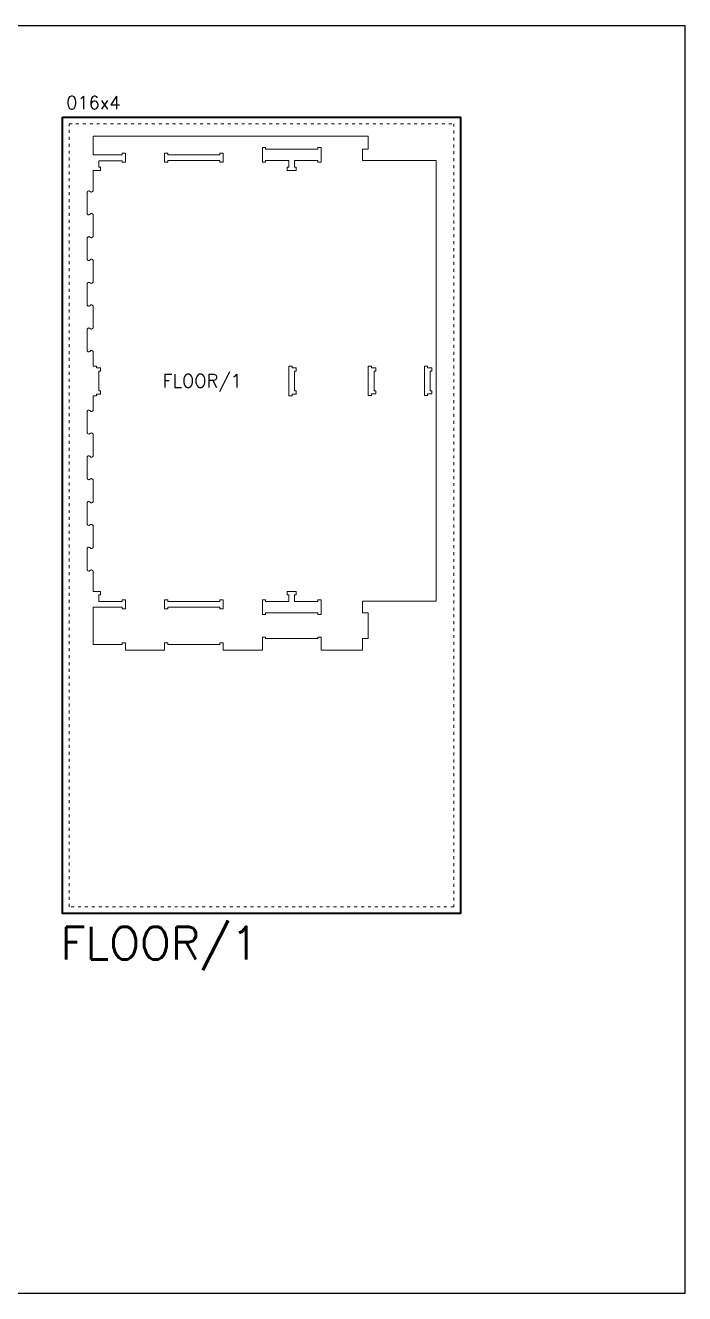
# Model space of a CAD drawing. Header units: millimetres. Extents: x 481 to 28351, y -1147 to 6765.
# Drawn here: x 26329 to 28351, y 2878 to 6765 of the extents above; entities that cross this region are included whole.
import ezdxf

# ---------------------------------------------------------------- set-up
doc = ezdxf.new("R2010")
doc.units = ezdxf.units.MM
doc.linetypes.add('DGN Style 5', pattern=[21.175771, 9.07533, -12.10044])
for name, color, linetype, lineweight in [('00_NOPRINT_TEXT', 7, 'Continuous', 0), ('0_NOPRINT_TOLERANCE', 7, 'DGN Style 5', 0), ('BOARD_18MM_BIRCH-PLY', 73, 'Continuous', 40), ('CUTOUT_18MM_INSIDE', 151, 'Continuous', 0), ('CUTOUT_18MM_OUTSIDE', 201, 'Continuous', 0)]:
    doc.layers.add(name, color=color, linetype=linetype, lineweight=lineweight)
doc.layers.add('0_SHEET_BIRCHPLY_2440X1220', color=1, linetype='Continuous')
doc.layers.add('1_ANYTOOL_1MMDEEP_INSIDE', color=2, linetype='Continuous')
doc.styles.get("Standard").update_dxf_attribs({"font": 'romans.shx', "bigfont": 'hztxt.shx'})

msp = doc.modelspace()

# ---------------------------------------------------------------- linework, layer by layer
msp.add_lwpolyline([(480.7, 6764.9), (28350.7, 6764.9), (28350.7, 2878.4), (480.7, 2878.4)], close=True)
at = {"layer": '0_NOPRINT_TOLERANCE'}
msp.add_lwpolyline([(26462.8, 6463.6), (27642.8, 6463.6), (27642.8, 4063.6), (26462.8, 4063.6)], close=True, dxfattribs=at)
msp.add_lwpolyline([(26462.8, 6463.6), (27642.8, 6463.6), (27642.8, 4063.6), (26462.8, 4063.6)], close=True, dxfattribs=at)
at = {"layer": 'BOARD_18MM_BIRCH-PLY'}
msp.add_lwpolyline([(26442.8, 6483.6), (27662.8, 6483.6), (27662.8, 4043.6), (26442.8, 4043.6), (26442.8, 6483.6)], dxfattribs=at)
at = {"layer": 'CUTOUT_18MM_INSIDE'}
for points in [[(27235.5, 6385.3), (27235.5, 6378.1), (27235.5, 6371.6), (27235.5, 6364.4), (27235.5, 6357.2), (27235.5, 6350.3), (27235.5, 6349.3), (27235.5, 6348.3), (27235.5, 6347.3), (27235.5, 6346.3), (27235.5, 6345.3), (27233.5, 6345.3), (27231.5, 6345.3), (27229.5, 6345.3), (27227.5, 6345.3), (27225.5, 6345.3), (27225.5, 6346.3), (27225.5, 6347.3), (27225.5, 6348.3), (27225.5, 6349.3), (27225.5, 6350.3), (27211.3, 6350.3), (27197.1, 6350.3), (27182.9, 6350.3), (27168.5, 6350.3), (27154.3, 6350.3), (27154.3, 6346.3), (27154.3, 6342.3), (27154.3, 6338), (27154.3, 6334), (27154.3, 6330), (27155.3, 6330), (27156.3, 6330), (27157.3, 6330), (27158.3, 6330), (27159.3, 6330), (27159.3, 6328), (27159.3, 6326), (27159.3, 6324), (27159.3, 6322), (27159.3, 6320), (27158.3, 6320), (27157.3, 6320), (27156.3, 6320), (27155.3, 6320), (27154.3, 6320), (27150.7, 6320), (27147.1, 6320), (27143.7, 6320), (27140.4, 6320), (27136.8, 6320), (27135.8, 6320), (27134.8, 6320), (27133.8, 6320), (27132.8, 6320), (27131.8, 6320), (27131.8, 6322), (27131.8, 6324), (27131.8, 6326), (27131.8, 6328), (27131.8, 6330), (27132.8, 6330), (27133.8, 6330), (27134.8, 6330), (27135.8, 6330), (27136.8, 6330), (27136.8, 6334), (27136.8, 6338), (27136.8, 6342.3), (27136.8, 6346.3), (27136.8, 6350.3), (27122.6, 6350.3), (27108.1, 6350.3), (27093.9, 6350.3), (27079.7, 6350.3), (27065.5, 6350.3), (27065.5, 6350.3), (27065.5, 6350.3), (27065.5, 6350.3), (27065.5, 6350.3), (27065.5, 6350.3), (27065.5, 6349.3), (27065.5, 6348.3), (27065.5, 6347.3), (27065.5, 6346.3), (27065.5, 6345.3), (27063.5, 6345.3), (27061.5, 6345.3), (27059.5, 6345.3), (27057.5, 6345.3), (27055.5, 6345.3), (27055.5, 6346.3), (27055.5, 6347.3), (27055.5, 6348.3), (27055.5, 6349.3), (27055.5, 6350.3), (27055.5, 6350.3), (27055.5, 6350.3), (27055.5, 6350.3), (27055.5, 6350.3), (27055.5, 6350.3), (27055.5, 6357.2), (27055.5, 6364.4), (27055.5, 6371.6), (27055.5, 6378.1), (27055.5, 6385.3), (27055.5, 6386.3), (27055.5, 6387.3), (27055.5, 6388.3), (27055.5, 6389.3), (27055.5, 6390.3), (27057.5, 6390.3), (27059.5, 6390.3), (27061.5, 6390.3), (27063.5, 6390.3), (27065.5, 6390.3), (27065.5, 6389.3), (27065.5, 6388.3), (27065.5, 6387.3), (27065.5, 6386.3), (27065.5, 6385.3), (27097.5, 6385.3), (27129.5, 6385.3), (27161.5, 6385.3), (27193.5, 6385.3), (27225.5, 6385.3), (27225.5, 6386.3), (27225.5, 6387.3), (27225.5, 6388.3), (27225.5, 6389.3), (27225.5, 6390.3), (27227.5, 6390.3), (27229.5, 6390.3), (27231.5, 6390.3), (27233.5, 6390.3), (27235.5, 6390.3), (27235.5, 6389.3), (27235.5, 6388.3), (27235.5, 6387.3), (27235.5, 6386.3)], [(26935.5, 6367.8), (26935.5, 6364.2), (26935.5, 6360.8), (26935.5, 6357.2), (26935.5, 6353.9), (26935.5, 6350.3), (26935.5, 6349.3), (26935.5, 6348.3), (26935.5, 6347.3), (26935.5, 6346.3), (26935.5, 6345.3), (26933.5, 6345.3), (26931.5, 6345.3), (26929.5, 6345.3), (26927.5, 6345.3), (26925.5, 6345.3), (26925.5, 6346.3), (26925.5, 6347.3), (26925.5, 6348.3), (26925.5, 6349.3), (26925.5, 6350.3), (26893.5, 6350.3), (26861.5, 6350.3), (26829.5, 6350.3), (26797.5, 6350.3), (26765.5, 6350.3), (26765.5, 6349.3), (26765.5, 6348.3), (26765.5, 6347.3), (26765.5, 6346.3), (26765.5, 6345.3), (26763.5, 6345.3), (26761.5, 6345.3), (26759.5, 6345.3), (26757.5, 6345.3), (26755.5, 6345.3), (26755.5, 6346.3), (26755.5, 6347.3), (26755.5, 6348.3), (26755.5, 6349.3), (26755.5, 6350.3), (26755.5, 6353.9), (26755.5, 6357.2), (26755.5, 6360.8), (26755.5, 6364.2), (26755.5, 6367.8), (26755.5, 6368.8), (26755.5, 6369.8), (26755.5, 6370.8), (26755.5, 6371.8), (26755.5, 6372.8), (26757.5, 6372.8), (26759.5, 6372.8), (26761.5, 6372.8), (26763.5, 6372.8), (26765.5, 6372.8), (26765.5, 6371.8), (26765.5, 6370.8), (26765.5, 6369.8), (26765.5, 6368.8), (26765.5, 6367.8), (26797.5, 6367.8), (26829.5, 6367.8), (26861.5, 6367.8), (26893.5, 6367.8), (26925.5, 6367.8), (26925.5, 6368.8), (26925.5, 6369.8), (26925.5, 6370.8), (26925.5, 6371.8), (26925.5, 6372.8), (26927.5, 6372.8), (26929.5, 6372.8), (26931.5, 6372.8), (26933.5, 6372.8), (26935.5, 6372.8), (26935.5, 6371.8), (26935.5, 6370.8), (26935.5, 6369.8), (26935.5, 6368.8)], [(27146.8, 5715), (27148.4, 5715), (27149.7, 5715), (27151.3, 5715), (27152.9, 5715), (27154.3, 5715), (27155.3, 5715), (27156.3, 5715), (27157.3, 5715), (27158.3, 5715), (27159.3, 5715), (27159.3, 5713), (27159.3, 5711), (27159.3, 5709), (27159.3, 5707), (27159.3, 5705), (27158.3, 5705), (27157.3, 5705), (27156.3, 5705), (27155.3, 5705), (27154.3, 5705), (27154.3, 5699), (27154.3, 5693), (27154.3, 5687), (27154.3, 5681), (27154.3, 5675), (27154.3, 5669), (27154.3, 5663), (27154.3, 5657), (27154.3, 5651), (27154.3, 5645), (27155.3, 5645), (27156.3, 5645), (27157.3, 5645), (27158.3, 5645), (27159.3, 5645), (27159.3, 5643), (27159.3, 5641), (27159.3, 5639), (27159.3, 5637), (27159.3, 5635), (27158.3, 5635), (27157.3, 5635), (27156.3, 5635), (27155.3, 5635), (27154.3, 5635), (27152.9, 5635), (27151.3, 5635), (27149.7, 5635), (27148.4, 5635), (27146.8, 5635), (27146.8, 5634), (27146.8, 5633), (27146.8, 5632), (27146.8, 5631), (27146.8, 5630), (27144.8, 5630), (27142.8, 5630), (27140.8, 5630), (27138.8, 5630), (27136.8, 5630), (27136.8, 5631), (27136.8, 5632), (27136.8, 5633), (27136.8, 5634), (27136.8, 5635), (27136.8, 5643), (27136.8, 5651), (27136.8, 5659), (27136.8, 5667), (27136.8, 5675), (27136.8, 5683), (27136.8, 5691), (27136.8, 5699), (27136.8, 5707), (27136.8, 5715), (27136.8, 5716), (27136.8, 5717), (27136.8, 5718), (27136.8, 5719), (27136.8, 5720), (27138.8, 5720), (27140.8, 5720), (27142.8, 5720), (27144.8, 5720), (27146.8, 5720), (27146.8, 5719), (27146.8, 5718), (27146.8, 5717), (27146.8, 5716)], [(27390.5, 5715.3), (27390.5, 5716.3), (27390.5, 5717.3), (27390.5, 5718.3), (27390.5, 5719.3), (27390.5, 5720.3), (27388.5, 5720.3), (27386.5, 5720.3), (27384.5, 5720.3), (27382.5, 5720.3), (27380.5, 5720.3), (27380.5, 5702.3), (27380.5, 5684.3), (27380.5, 5666.3), (27380.5, 5648.3), (27380.5, 5630.3), (27382.5, 5630.3), (27384.5, 5630.3), (27386.5, 5630.3), (27388.5, 5630.3), (27390.5, 5630.3), (27390.5, 5631.3), (27390.5, 5632.3), (27390.5, 5633.3), (27390.5, 5634.3), (27390.5, 5635.3), (27393.1, 5635.3), (27395.7, 5635.3), (27398.3, 5635.3), (27400.9, 5635.3), (27403.5, 5635.3), (27403.5, 5637.3), (27403.5, 5639.3), (27403.5, 5641.3), (27403.5, 5643.3), (27403.5, 5645.3), (27402.5, 5645.3), (27401.5, 5645.3), (27400.5, 5645.3), (27399.5, 5645.3), (27398.5, 5645.3), (27398.5, 5657.3), (27398.5, 5669.3), (27398.5, 5681.3), (27398.5, 5693.3), (27398.5, 5705.3), (27399.5, 5705.3), (27400.5, 5705.3), (27401.5, 5705.3), (27402.5, 5705.3), (27403.5, 5705.3), (27403.5, 5707.3), (27403.5, 5709.3), (27403.5, 5711.3), (27403.5, 5713.3), (27403.5, 5715.3), (27400.9, 5715.3), (27398.3, 5715.3), (27395.7, 5715.3), (27393.1, 5715.3)], [(27562.5, 5715.3), (27562.5, 5716.3), (27562.5, 5717.3), (27562.5, 5718.3), (27562.5, 5719.3), (27562.5, 5720.3), (27560.5, 5720.3), (27558.5, 5720.3), (27556.5, 5720.3), (27554.5, 5720.3), (27552.5, 5720.3), (27552.5, 5702.3), (27552.5, 5684.3), (27552.5, 5666.3), (27552.5, 5648.3), (27552.5, 5630.3), (27554.5, 5630.3), (27556.5, 5630.3), (27558.5, 5630.3), (27560.5, 5630.3), (27562.5, 5630.3), (27562.5, 5631.3), (27562.5, 5632.3), (27562.5, 5633.3), (27562.5, 5634.3), (27562.5, 5635.3), (27565.1, 5635.3), (27567.7, 5635.3), (27570.3, 5635.3), (27572.9, 5635.3), (27575.5, 5635.3), (27575.5, 5637.3), (27575.5, 5639.3), (27575.5, 5641.3), (27575.5, 5643.3), (27575.5, 5645.3), (27574.5, 5645.3), (27573.5, 5645.3), (27572.5, 5645.3), (27571.5, 5645.3), (27570.5, 5645.3), (27570.5, 5657.3), (27570.5, 5669.3), (27570.5, 5681.3), (27570.5, 5693.3), (27570.5, 5705.3), (27571.5, 5705.3), (27572.5, 5705.3), (27573.5, 5705.3), (27574.5, 5705.3), (27575.5, 5705.3), (27575.5, 5707.3), (27575.5, 5709.3), (27575.5, 5711.3), (27575.5, 5713.3), (27575.5, 5715.3), (27572.9, 5715.3), (27570.3, 5715.3), (27567.7, 5715.3), (27565.1, 5715.3)], [(27235.5, 4964.8), (27235.5, 4972), (27235.5, 4978.4), (27235.5, 4985.6), (27235.5, 4992.8), (27235.5, 4999.8), (27235.5, 5000.8), (27235.5, 5001.8), (27235.5, 5002.8), (27235.5, 5003.8), (27235.5, 5004.8), (27233.5, 5004.8), (27231.5, 5004.8), (27229.5, 5004.8), (27227.5, 5004.8), (27225.5, 5004.8), (27225.5, 5003.8), (27225.5, 5002.8), (27225.5, 5001.8), (27225.5, 5000.8), (27225.5, 4999.8), (27211.3, 4999.8), (27197.1, 4999.8), (27182.9, 4999.8), (27168.5, 4999.8), (27154.3, 4999.8), (27154.3, 5003.8), (27154.3, 5007.8), (27154.3, 5012), (27154.3, 5016), (27154.3, 5020), (27155.3, 5020), (27156.3, 5020), (27157.3, 5020), (27158.3, 5020), (27159.3, 5020), (27159.3, 5022), (27159.3, 5024), (27159.3, 5026), (27159.3, 5028), (27159.3, 5030), (27158.3, 5030), (27157.3, 5030), (27156.3, 5030), (27155.3, 5030), (27154.3, 5030), (27150.7, 5030), (27147.1, 5030), (27143.7, 5030), (27140.4, 5030), (27136.8, 5030), (27135.8, 5030), (27134.8, 5030), (27133.8, 5030), (27132.8, 5030), (27131.8, 5030), (27131.8, 5028), (27131.8, 5026), (27131.8, 5024), (27131.8, 5022), (27131.8, 5020), (27132.8, 5020), (27133.8, 5020), (27134.8, 5020), (27135.8, 5020), (27136.8, 5020), (27136.8, 5016), (27136.8, 5012), (27136.8, 5007.8), (27136.8, 5003.8), (27136.8, 4999.8), (27122.6, 4999.8), (27108.1, 4999.8), (27093.9, 4999.8), (27079.7, 4999.8), (27065.5, 4999.8), (27065.5, 4999.8), (27065.5, 4999.8), (27065.5, 4999.8), (27065.5, 4999.8), (27065.5, 4999.8), (27065.5, 5000.8), (27065.5, 5001.8), (27065.5, 5002.8), (27065.5, 5003.8), (27065.5, 5004.8), (27063.5, 5004.8), (27061.5, 5004.8), (27059.5, 5004.8), (27057.5, 5004.8), (27055.5, 5004.8), (27055.5, 5003.8), (27055.5, 5002.8), (27055.5, 5001.8), (27055.5, 5000.8), (27055.5, 4999.8), (27055.5, 4999.8), (27055.5, 4999.8), (27055.5, 4999.8), (27055.5, 4999.8), (27055.5, 4999.8), (27055.5, 4992.8), (27055.5, 4985.6), (27055.5, 4978.4), (27055.5, 4972), (27055.5, 4964.8), (27055.5, 4963.8), (27055.5, 4962.8), (27055.5, 4961.8), (27055.5, 4960.8), (27055.5, 4959.8), (27057.5, 4959.8), (27059.5, 4959.8), (27061.5, 4959.8), (27063.5, 4959.8), (27065.5, 4959.8), (27065.5, 4960.8), (27065.5, 4961.8), (27065.5, 4962.8), (27065.5, 4963.8), (27065.5, 4964.8), (27097.5, 4964.8), (27129.5, 4964.8), (27161.5, 4964.8), (27193.5, 4964.8), (27225.5, 4964.8), (27225.5, 4963.8), (27225.5, 4962.8), (27225.5, 4961.8), (27225.5, 4960.8), (27225.5, 4959.8), (27227.5, 4959.8), (27229.5, 4959.8), (27231.5, 4959.8), (27233.5, 4959.8), (27235.5, 4959.8), (27235.5, 4960.8), (27235.5, 4961.8), (27235.5, 4962.8), (27235.5, 4963.8)], [(26935.5, 4982.3), (26935.5, 4985.9), (26935.5, 4989.2), (26935.5, 4992.8), (26935.5, 4996.2), (26935.5, 4999.8), (26935.5, 5000.8), (26935.5, 5001.8), (26935.5, 5002.8), (26935.5, 5003.8), (26935.5, 5004.8), (26933.5, 5004.8), (26931.5, 5004.8), (26929.5, 5004.8), (26927.5, 5004.8), (26925.5, 5004.8), (26925.5, 5003.8), (26925.5, 5002.8), (26925.5, 5001.8), (26925.5, 5000.8), (26925.5, 4999.8), (26893.5, 4999.8), (26861.5, 4999.8), (26829.5, 4999.8), (26797.5, 4999.8), (26765.5, 4999.8), (26765.5, 5000.8), (26765.5, 5001.8), (26765.5, 5002.8), (26765.5, 5003.8), (26765.5, 5004.8), (26763.5, 5004.8), (26761.5, 5004.8), (26759.5, 5004.8), (26757.5, 5004.8), (26755.5, 5004.8), (26755.5, 5003.8), (26755.5, 5002.8), (26755.5, 5001.8), (26755.5, 5000.8), (26755.5, 4999.8), (26755.5, 4996.2), (26755.5, 4992.8), (26755.5, 4989.2), (26755.5, 4985.9), (26755.5, 4982.3), (26755.5, 4981.3), (26755.5, 4980.3), (26755.5, 4979.3), (26755.5, 4978.3), (26755.5, 4977.3), (26757.5, 4977.3), (26759.5, 4977.3), (26761.5, 4977.3), (26763.5, 4977.3), (26765.5, 4977.3), (26765.5, 4978.3), (26765.5, 4979.3), (26765.5, 4980.3), (26765.5, 4981.3), (26765.5, 4982.3), (26797.5, 4982.3), (26829.5, 4982.3), (26861.5, 4982.3), (26893.5, 4982.3), (26925.5, 4982.3), (26925.5, 4981.3), (26925.5, 4980.3), (26925.5, 4979.3), (26925.5, 4978.3), (26925.5, 4977.3), (26927.5, 4977.3), (26929.5, 4977.3), (26931.5, 4977.3), (26933.5, 4977.3), (26935.5, 4977.3), (26935.5, 4978.3), (26935.5, 4979.3), (26935.5, 4980.3), (26935.5, 4981.3)]]:
    msp.add_lwpolyline(points, close=True, dxfattribs=at)
at = {"layer": 'CUTOUT_18MM_OUTSIDE'}
msp.add_lwpolyline([(27588.5, 6350.3), (27362.5, 6350.3), (27362.5, 6385.3), (27380.5, 6385.3), (27380.5, 6425), (26536.5, 6425), (26536.5, 6367.8), (26625.5, 6367.8), (26625.5, 6372.8), (26635.5, 6372.8), (26635.5, 6345.3), (26625.5, 6345.3), (26625.5, 6350.2), (26554.5, 6350.2), (26554.5, 6330), (26559.5, 6330), (26559.5, 6320), (26536.5, 6320), (26536.5, 6259.6), (26536.3, 6258.1), (26535.6, 6256.6), (26534.5, 6255.4), (26533.1, 6254.6), (26531.5, 6254.2), (26529.9, 6254.3), (26528.3, 6254.9), (26525.9, 6256.7), (26524.5, 6257.3), (26523, 6257.3), (26521.6, 6257), (26520.4, 6256.3), (26519.4, 6255.2), (26518.7, 6253.8), (26518.5, 6252.4), (26518.5, 6188.7), (26518.7, 6187.3), (26519.4, 6185.9), (26520.5, 6184.8), (26521.8, 6184.2), (26523.3, 6184), (26524.8, 6184.3), (26526.1, 6185.1), (26528.1, 6187.4), (26529.6, 6188.2), (26531.2, 6188.5), (26532.8, 6188.3), (26534.3, 6187.6), (26535.5, 6186.5), (26536.3, 6185), (26536.5, 6183.4), (26536.5, 6119.7), (26536.3, 6118.1), (26535.6, 6116.6), (26534.5, 6115.4), (26533.1, 6114.6), (26531.5, 6114.2), (26529.9, 6114.3), (26528.3, 6114.9), (26525.9, 6116.8), (26524.5, 6117.3), (26523, 6117.4), (26521.6, 6117), (26520.4, 6116.3), (26519.4, 6115.2), (26518.7, 6113.9), (26518.5, 6112.4), (26518.5, 6048.7), (26518.7, 6047.3), (26519.4, 6045.9), (26520.5, 6044.9), (26521.8, 6044.3), (26523.3, 6044.1), (26524.8, 6044.4), (26526.1, 6045.1), (26528.1, 6047.4), (26529.6, 6048.3), (26531.2, 6048.6), (26532.8, 6048.4), (26534.3, 6047.7), (26535.5, 6046.5), (26536.3, 6045), (26536.5, 6043.4), (26536.5, 5979.7), (26536.3, 5978.2), (26535.6, 5976.7), (26534.5, 5975.5), (26533.1, 5974.7), (26531.5, 5974.3), (26529.9, 5974.4), (26528.3, 5975), (26525.9, 5976.8), (26524.5, 5977.4), (26523, 5977.4), (26521.6, 5977.1), (26520.4, 5976.4), (26519.4, 5975.3), (26518.7, 5973.9), (26518.5, 5972.5), (26518.5, 5908.8), (26518.7, 5907.4), (26519.4, 5906), (26520.5, 5904.9), (26521.8, 5904.3), (26523.3, 5904.1), (26524.8, 5904.4), (26526.1, 5905.2), (26528.1, 5907.5), (26529.6, 5908.3), (26531.2, 5908.6), (26532.8, 5908.4), (26534.3, 5907.7), (26535.5, 5906.6), (26536.3, 5905.1), (26536.5, 5903.5), (26536.5, 5839.8), (26536.3, 5838.2), (26535.6, 5836.7), (26534.5, 5835.5), (26533.1, 5834.7), (26531.5, 5834.3), (26529.9, 5834.4), (26528.3, 5835), (26525.9, 5836.9), (26524.5, 5837.4), (26523, 5837.5), (26521.6, 5837.1), (26520.4, 5836.4), (26519.4, 5835.3), (26518.7, 5834), (26518.5, 5832.5), (26518.5, 5768.8), (26518.7, 5767.4), (26519.4, 5766), (26520.5, 5765), (26521.8, 5764.4), (26523.3, 5764.2), (26524.8, 5764.5), (26526.1, 5765.2), (26528.1, 5767.5), (26529.6, 5768.4), (26531.2, 5768.7), (26532.8, 5768.5), (26534.3, 5767.8), (26535.5, 5766.6), (26536.3, 5765.1), (26536.5, 5763.5), (26536.5, 5720), (26546.5, 5720), (26546.5, 5715), (26559.3, 5715), (26559.3, 5705), (26554.3, 5705), (26554.3, 5645), (26559.3, 5645), (26559.3, 5635), (26546.5, 5635), (26546.5, 5630), (26536.5, 5630), (26536.5, 5586.5), (26536.3, 5584.9), (26535.5, 5583.4), (26534.3, 5582.3), (26532.8, 5581.6), (26531.2, 5581.4), (26529.6, 5581.7), (26528.1, 5582.5), (26526.1, 5584.8), (26524.8, 5585.6), (26523.3, 5585.9), (26521.8, 5585.7), (26520.5, 5585.1), (26519.4, 5584), (26518.7, 5582.6), (26518.5, 5581.2), (26518.5, 5517.5), (26518.7, 5516.1), (26519.4, 5514.7), (26520.4, 5513.6), (26521.6, 5512.9), (26523, 5512.6), (26524.5, 5512.6), (26525.9, 5513.2), (26528.3, 5515), (26529.9, 5515.6), (26531.5, 5515.7), (26533.1, 5515.3), (26534.5, 5514.5), (26535.6, 5513.3), (26536.3, 5511.8), (26536.5, 5510.3), (26536.5, 5446.6), (26536.3, 5445), (26535.5, 5443.5), (26534.3, 5442.3), (26532.8, 5441.6), (26531.2, 5441.4), (26529.6, 5441.7), (26528.1, 5442.6), (26526.1, 5444.9), (26524.8, 5445.6), (26523.3, 5445.9), (26521.8, 5445.7), (26520.5, 5445.1), (26519.4, 5444.1), (26518.7, 5442.7), (26518.5, 5441.3), (26518.5, 5377.6), (26518.7, 5376.1), (26519.4, 5374.8), (26520.4, 5373.7), (26521.6, 5373), (26523, 5372.6), (26524.5, 5372.7), (26525.9, 5373.2), (26528.3, 5375.1), (26529.9, 5375.7), (26531.5, 5375.8), (26533.1, 5375.4), (26534.5, 5374.6), (26535.6, 5373.4), (26536.3, 5371.9), (26536.5, 5370.3), (26536.5, 5306.6), (26536.3, 5305), (26535.5, 5303.5), (26534.3, 5302.4), (26532.8, 5301.7), (26531.2, 5301.5), (26529.6, 5301.8), (26528.1, 5302.6), (26526.1, 5304.9), (26524.8, 5305.7), (26523.3, 5306), (26521.8, 5305.8), (26520.5, 5305.2), (26519.4, 5304.1), (26518.7, 5302.7), (26518.5, 5301.3), (26518.5, 5237.6), (26518.7, 5236.2), (26519.4, 5234.8), (26520.4, 5233.7), (26521.6, 5233), (26523, 5232.7), (26524.5, 5232.7), (26525.9, 5233.3), (26528.3, 5235.1), (26529.9, 5235.7), (26531.5, 5235.8), (26533.1, 5235.4), (26534.5, 5234.6), (26535.6, 5233.4), (26536.3, 5231.9), (26536.5, 5230.4), (26536.5, 5166.7), (26536.3, 5165.1), (26535.5, 5163.6), (26534.3, 5162.4), (26532.8, 5161.7), (26531.2, 5161.5), (26529.6, 5161.8), (26528.1, 5162.7), (26526.1, 5165), (26524.8, 5165.7), (26523.3, 5166), (26521.8, 5165.8), (26520.5, 5165.2), (26519.4, 5164.2), (26518.7, 5162.8), (26518.5, 5161.4), (26518.5, 5097.7), (26518.7, 5096.2), (26519.4, 5094.9), (26520.4, 5093.8), (26521.6, 5093.1), (26523, 5092.7), (26524.5, 5092.8), (26525.9, 5093.3), (26528.3, 5095.2), (26529.9, 5095.8), (26531.5, 5095.9), (26533.1, 5095.5), (26534.5, 5094.7), (26535.6, 5093.5), (26536.3, 5092), (26536.5, 5090.4), (26536.5, 5030), (26559.5, 5030), (26559.5, 5020), (26554.5, 5020), (26554.5, 4999.8), (26625.5, 4999.8), (26625.5, 5004.8), (26635.5, 5004.8), (26635.5, 4977.3), (26625.5, 4977.3), (26625.5, 4982.3), (26536.5, 4982.3), (26536.5, 4867.8), (26625.5, 4867.8), (26625.5, 4872.8), (26635.5, 4872.8), (26635.5, 4850), (26755.5, 4850), (26755.5, 4872.8), (26765.5, 4872.8), (26765.5, 4867.8), (26925.5, 4867.8), (26925.5, 4872.8), (26935.5, 4872.8), (26935.5, 4850), (27055.5, 4850), (27055.5, 4890.5), (27065.5, 4890.5), (27065.5, 4885.5), (27225.5, 4885.5), (27225.5, 4890.5), (27235.5, 4890.5), (27235.5, 4850), (27362.5, 4850), (27362.5, 4885.8), (27380.5, 4885.8), (27380.5, 4964.3), (27362.5, 4964.3), (27362.5, 5000), (27588.5, 5000)], close=True, dxfattribs=at)

# ---------------------------------------------------------------- texts
at = {"layer": '00_NOPRINT_TEXT'}
msp.add_text('FLOOR/1', height=100, dxfattribs=at).set_placement((26436.3, 3902.6))
at = {"layer": '0_SHEET_BIRCHPLY_2440X1220'}
msp.add_text('016x4', height=40, dxfattribs=at).set_placement((26454.1, 6508.2))
at = {"layer": '1_ANYTOOL_1MMDEEP_INSIDE'}
msp.add_text('FLOOR/1', height=40, dxfattribs=at).set_placement((26749.1, 5655.5))

doc.saveas('drawing.dxf')
